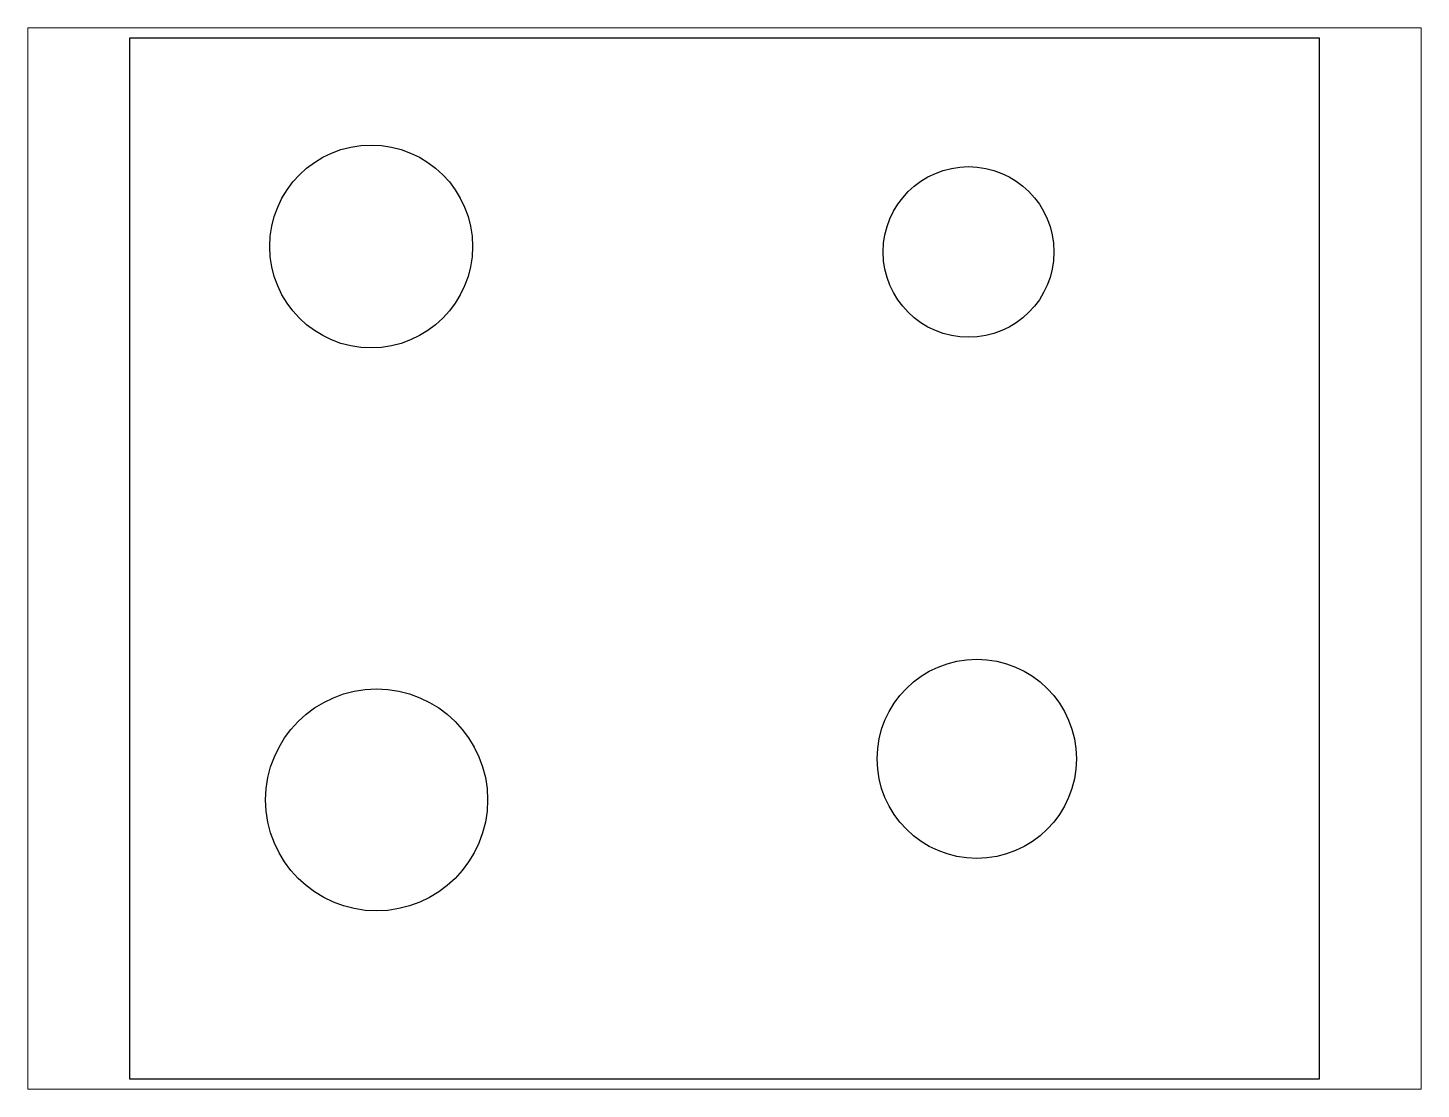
# Paper-space layout 'Layout' of a CAD drawing. Header units: millimetres, sheet in inches. Extents: x 0 to 10.5, y 0 to 8.
# The model-space entities are those that its viewports show. They can reach past a viewport. Long polylines and large blocks are cut down to what shows.
import ezdxf

# ---------------------------------------------------------------- set-up
doc = ezdxf.new("R2010")
doc.units = ezdxf.units.MM
doc.header["$MEASUREMENT"] = 0
doc.layers.add('CUT', color=18, linetype='Continuous', true_color=0x000000)

msp = doc.modelspace()

# ---------------------------------------------------------------- linework, layer by layer
at = {"layer": 'CUT', "color": 18, "true_color": 0x000000}
msp.add_lwpolyline([(0, 0), (470.6, 0), (470.6, 411.65), (0, 411.65)], close=True, dxfattribs=at)
for centre, radius in [((95.53, 329.27), 40.12), ((331.84, 327.1), 33.76), ((335.09, 126.56), 39.41), ((97.7, 110.3), 43.9)]:
    msp.add_circle(centre, radius, dxfattribs=at)

psp = doc.layouts.new('Layout')

# ---------------------------------------------------------------- viewports
at = {"layer": '0'}
psp.add_viewport(center=(5.25, 4), size=(10.5, 8), view_center_point=(235.298, 205.827), view_height=419.88618, dxfattribs=at)

doc.saveas('drawing.dxf')
